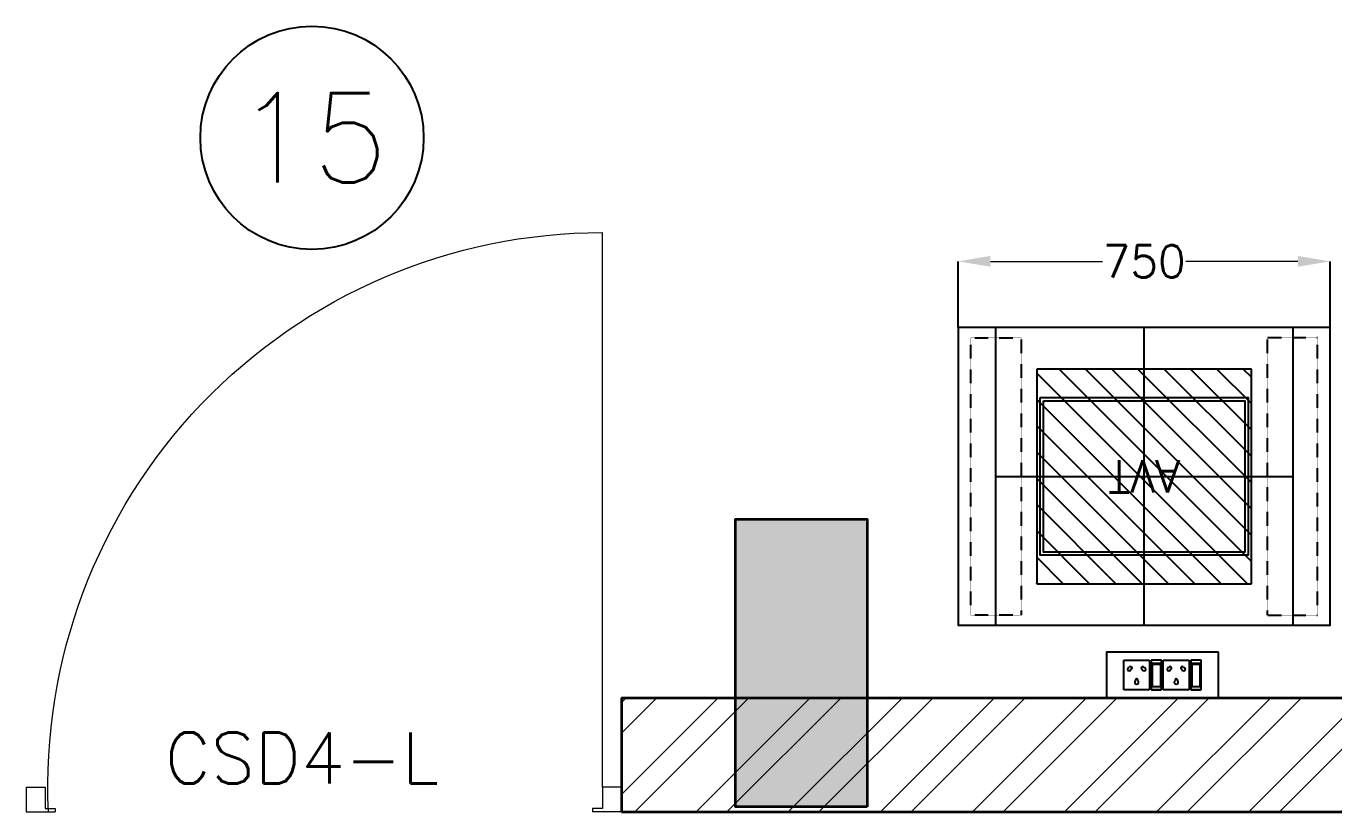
# Model space of a CAD drawing. Extents: x -52083 to 49512, y -145230 to 20224.
# Drawn here: x -38026 to -35389, y -105009 to -103425 of the extents above; entities that cross this region are included whole.
import ezdxf
from ezdxf.enums import TextEntityAlignment as Align

# ---------------------------------------------------------------- set-up
doc = ezdxf.new("R2010")
doc.units = 0
doc.header["$LTSCALE"] = 0.5
doc.header["$MEASUREMENT"] = 0
doc.header["$PDMODE"] = 32
doc.linetypes.add('HIDDEN', pattern=[0.375, 0.25, -0.125])
for name, color, linetype, lineweight in [('1200x2100 Door', 5, 'Continuous', 5), ('COL', 1, 'Continuous', 35), ('DIM', 3, 'Continuous', 5), ('ELE-36W LED LIGHT', 210, 'Continuous', 25), ('Hatch-1', 8, 'Continuous', 5), ('Sa-Block Text', 7, 'Continuous', 18), ('wall-1', 7, 'Continuous', 35)]:
    doc.layers.add(name, color=color, linetype=linetype, lineweight=lineweight)
for name, color, linetype in [('ELE 36W LED LIGHT', 6, 'Continuous'), ('SA-6MRP', 1, 'Continuous'), ('SA-FUR', 3, 'Continuous'), ('SA-Granite', 3, 'Continuous')]:
    doc.layers.add(name, color=color, linetype=linetype)
doc.styles.add('RomanS', font='romans.shx')
doc.styles.get("Standard").update_dxf_attribs({"font": 'romans.shx'})
doc.dimstyles.new('Sa-dim', dxfattribs={"dimtxt": 65, "dimasz": 65, "dimexe": 0, "dimexo": 0, "dimtad": 0, "dimdec": 0, "dimdsep": 46, "dimtxsty": 'Standard', "dimcen": 0, "dimclrd": 256, "dimclre": 7, "dimclrt": 1, "dimadec": 0, "dimazin": 0, "dimtfac": 1, "dimtdec": 0, "dimtmove": 0, "dimatfit": 3, "dimfxl": 1, "dimlwd": -1, "dimarcsym": 0})

# ---------------------------------------------------------------- blocks, each defined once
blk = doc.blocks.new('SD 1200x2100')
at = {"layer": '1200x2100 Door'}
for p, q in [((289771.1, 46661.9), (289771.1, 46711.8)), ((289771.1, 46711.8), (289829.5, 46711.8)), ((289771.1, 46661.9), (289771.1, 46711.8)), ((289829.5, 46705.1), (289829.5, 46711.8)), ((290971.1, 46711.8), (290912.7, 46711.8)), ((290912.7, 46705.1), (290912.7, 46711.8)), ((290971.1, 46661.9), (290971.1, 46711.8)), ((289809.4, 46661.9), (289809.4, 46705.1)), ((289809.4, 46705.1), (289829.5, 46705.1)), ((290932.8, 46705.1), (290912.7, 46705.1)), ((290932.8, 46661.9), (290932.8, 46705.1)), ((289771.1, 46661.9), (289809.4, 46661.9)), ((290971.1, 46661.9), (290932.8, 46661.9)), ((290932.8, 46661.9), (290932.8, 45543.9))]:
    blk.add_line(p, q, dxfattribs=at)
blk.add_arc((290932.8, 46661.9), 1118, 177.4426, 270, dxfattribs=at)
blk = doc.blocks.new('750 X 600 AVT')
at = {"color": 30, "linetype": 'HIDDEN'}
for points in [[(127, 20.4), (127, 579.6), (25.4, 579.6), (25.4, 20.4)], [(623, 20.4), (623, 579.6), (724.6, 579.6), (724.6, 20.4)]]:
    blk.add_lwpolyline(points, close=True, dxfattribs=at)
at = {"color": 30}
for points in [[(584.4, 141.1), (165.6, 141.1), (165.6, 458.9), (584.4, 458.9)], [(578.1, 147.4), (171.9, 147.4), (171.9, 452.6), (578.1, 452.6)]]:
    blk.add_lwpolyline(points, close=True, dxfattribs=at)
at = {"layer": 'SA-Granite', "color": 30}
blk.add_lwpolyline([(0, 0), (750, 0), (750, 600), (0, 600)], close=True, dxfattribs=at)
at = {"insert": (375, 300), "char_height": 65, "width": 175.432, "attachment_point": 5}
blk.add_mtext('{\\C7;AVT}', dxfattribs=at)
blk = doc.blocks.new('*D1096')
at = {"layer": 'Defpoints', "color": 0}
for p in [(-36146.9, -103899), (-36146.9, -104032.4), (-35396.9, -104032.4)]:
    blk.add_point(p, dxfattribs=at)
at = {"layer": 'DIM', "color": 7, "lineweight": -2}
for p, q in [((-36146.9, -104032.4), (-36146.9, -103899)), ((-35396.9, -104032.4), (-35396.9, -103899))]:
    blk.add_line(p, q, dxfattribs=at)
at = {"layer": 'DIM'}
for p, q in [((-36081.9, -103899), (-35856.1, -103899)), ((-35461.9, -103899), (-35687.7, -103899))]:
    blk.add_line(p, q, dxfattribs=at)
for points in [[(-36081.9, -103888.1), (-36081.9, -103909.8), (-36146.9, -103899)], [(-35461.9, -103888.1), (-35461.9, -103909.8), (-35396.9, -103899)]]:
    blk.add_solid(points, dxfattribs=at)
at = {"layer": 'DIM', "color": 1, "insert": (-35771.9, -103899), "char_height": 65, "attachment_point": 5}
blk.add_mtext('750', dxfattribs=at)
blk = doc.blocks.new('*U133')
at = {"ltscale": 300}
for p, q in [((-78.1, 29.8), (-78.1, -29.8)), ((-78.1, 29.8), (-78.1, -29.8)), ((-57.3, 29.8), (-78.1, 29.8)), ((-78.1, 29.8), (-57.3, 29.8)), ((-57.3, -29.8), (-57.3, 29.8)), ((-53.9, 29.8), (-1.7, 29.8)), ((-53.9, -29.8), (-53.9, 29.8)), ((-1.7, 29.8), (-1.7, -29.8)), ((1.7, 29.8), (1.7, -29.8)), ((1.7, 29.8), (1.7, -29.8)), ((22.5, 29.8), (1.7, 29.8)), ((1.7, 29.8), (22.5, 29.8)), ((22.5, -29.8), (22.5, 29.8)), ((25.9, -29.8), (25.9, 29.8)), ((25.9, 29.8), (78.1, 29.8)), ((78.1, 29.8), (78.1, -29.8)), ((-76.3, 23.3), (-76.3, -23.3)), ((-59.1, 23.3), (-76.3, 23.3)), ((-59.1, -23.3), (-59.1, 23.3)), ((3.5, 23.3), (3.5, -23.3)), ((20.7, 23.3), (3.5, 23.3)), ((20.7, -23.3), (20.7, 23.3)), ((-76.3, -21.2), (-59.1, -21.2)), ((-76.3, -23.3), (-59.1, -23.3)), ((3.5, -21.2), (20.7, -21.2)), ((3.5, -23.3), (20.7, -23.3)), ((-78.1, -29.8), (-57.3, -29.8)), ((-1.7, -29.8), (-53.9, -29.8)), ((1.7, -29.8), (22.5, -29.8)), ((78.1, -29.8), (25.9, -29.8))]:
    blk.add_line(p, q, dxfattribs=at)
blk.add_lwpolyline([(-113, -46), (113, -46), (113, 46), (-113, 46)], close=True, dxfattribs=at)
for centre, radius, start, end in [((-27.8, 14.7), 4.06, 307.1584, 232.8416), ((-27.8, 10.6), 2.59, 161.4031, 18.5969), ((52, 14.7), 4.06, 307.1584, 232.8416), ((52, 10.6), 2.59, 161.4031, 18.5969), ((-42.7, -11.6), 3.5, 5.2689, 272.51), ((-39.9, -14), 2.82, 202.6838, 75.0951), ((-15.7, -14), 2.82, 104.9049, 337.3162), ((-12.9, -11.6), 3.5, 267.49, 174.7311), ((37.1, -11.6), 3.5, 5.2689, 272.51), ((39.9, -14), 2.82, 202.6838, 75.0951), ((64.1, -14), 2.82, 104.9049, 337.3162), ((66.9, -11.6), 3.5, 267.49, 174.7311)]:
    blk.add_arc(centre, radius, start, end, dxfattribs=at)
at = {"layer": 'Sa-Block Text', "flags": 1}
for tag, p in [('PROJECTNAME', (102.4, 776)), ('FLOOR', (102.4, 686.5)), ('LABNAME', (102.4, 577)), ('ITEMNO:', (102.4, 479.7))]:
    blk.add_attdef(tag, text='', height=65, dxfattribs=at).set_placement(p, align=Align.MIDDLE_CENTER)
at = {"layer": 'Sa-Block Text'}
blk.add_attdef('CATALOGUE', text='', height=65, dxfattribs=at).set_placement((102.4, 360.5), align=Align.MIDDLE_CENTER)
blk = doc.blocks.new('A$C054a1436')
at = {"color": 1}
blk.add_circle((225, 225), 225, dxfattribs=at)
blk.add_attdef('T1', text='', height=180).set_placement((225, 225), align=Align.MIDDLE_CENTER)
blk = doc.blocks.new('light300x600')
at = {"layer": 'ELE-36W LED LIGHT', "lineweight": 25}
for p, q in [((918214.7, -78407.4), (918214.7, -79007.4)), ((918814.7, -78407.4), (918214.7, -78407.4)), ((918514.7, -78407.4), (918514.7, -79007.4)), ((918814.7, -79007.4), (918814.7, -78407.4)), ((918298.3, -78491.3), (918298.6, -78491)), ((918298.3, -78544.3), (918351.6, -78491)), ((918298.3, -78597.3), (918404.7, -78491)), ((918298.3, -78650.4), (918457.7, -78491)), ((918298.3, -78703.4), (918510.7, -78491)), ((918298.3, -78756.4), (918563.8, -78491)), ((918298.3, -78809.5), (918616.8, -78491)), ((918298.3, -78862.5), (918669.8, -78491)), ((918298.3, -78915.5), (918722.9, -78491)), ((918298.3, -78491), (918298.3, -78923.7)), ((918731.1, -78491), (918298.3, -78491)), ((918731.1, -78923.7), (918731.1, -78491)), ((918343.2, -78923.7), (918731.1, -78535.8)), ((918396.2, -78923.7), (918731.1, -78588.8)), ((918449.2, -78923.7), (918731.1, -78641.9)), ((918214.7, -78707.4), (918814.7, -78707.4)), ((918502.3, -78923.7), (918731.1, -78694.9)), ((918555.3, -78923.7), (918731.1, -78747.9)), ((918608.3, -78923.7), (918731.1, -78801)), ((918661.3, -78923.7), (918731.1, -78854)), ((918714.4, -78923.7), (918731.1, -78907)), ((918298.3, -78923.7), (918731.1, -78923.7)), ((918214.7, -79007.4), (918814.7, -79007.4))]:
    blk.add_line(p, q, dxfattribs=at)
blk = doc.blocks.new('BARE')
at = {"layer": 'COL'}
h = blk.add_hatch(color=256, dxfattribs=at)
h.dxf.hatch_style = 1
h.paths.add_polyline_path([(-18778.5, -7362.6), (-19043.5, -7362.6), (-19043.5, -7942.6), (-18778.5, -7942.6)])
at = {"layer": 'Hatch-1'}
h = blk.add_hatch(dxfattribs=at)
h.set_pattern_fill('ANSI32,_O', color=256, scale=350)
h.set_pattern_definition([(45, (22946.7, -16431.28), (-92.80777, 92.80777), []), (45, (23008.57, -16431.28), (-92.80777, 92.80777), [])])
h.paths.add_polyline_path([(-19273.5, -7722.6), (-15213.5, -7722.6), (-15213.5, -7952.6), (-19273.5, -7952.6)])
at = {"layer": 'COL'}
blk.add_lwpolyline([(-18778.5, -7942.6), (-19043.5, -7942.6), (-19043.5, -7362.6), (-18778.5, -7362.6)], close=True, dxfattribs=at)
at = {"layer": 'Hatch-1'}
blk.add_lwpolyline([(-19273.5, -7722.6), (-15213.5, -7722.6), (-15213.5, -7952.6), (-19273.5, -7952.6)], close=True, dxfattribs=at)
blk.add_lwpolyline([(-19273.5, -7722.6), (-15213.5, -7722.6), (-15213.5, -7952.6), (-19273.5, -7952.6)], close=True, dxfattribs=at)
at = {"layer": 'SA-FUR', "color": 7}
blk.add_lwpolyline([(-17844.9, -6976.3), (-18594.9, -6976.3), (-18594.9, -7576.3), (-17844.9, -7576.3)], close=True, dxfattribs=at)
at = {"layer": 'wall-1'}
for p, q in [((-19273.5, -7722.6), (-15723.5, -7722.6)), ((-19273.5, -7722.6), (-19273.5, -7952.6)), ((-19273.5, -7952.6), (-15723.5, -7952.6))]:
    blk.add_line(p, q, dxfattribs=at)
ref = blk.add_blockref('A$C054a1436', (-20122.3, -6818.7))
ref.add_attrib('T1', '15', dxfattribs={"color": 1, "height": 180}).set_placement((-19897.3, -6593.7), align=Align.MIDDLE_CENTER)
at = {"layer": '1200x2100 Door', "xscale": -1, "rotation": 180}
blk.add_blockref('SD 1200x2100', (-310244.6, 38759.2), dxfattribs=at)
at = {"layer": 'SA-6MRP', "color": 7, "rotation": 180}
blk.add_blockref('*U133', (-18183, -7676.6), dxfattribs=at)
at = {"layer": 'SA-Granite', "rotation": 180}
blk.add_blockref('750 X 600 AVT', (-17844.9, -6976.3), dxfattribs=at)
at = {"layer": '1200x2100 Door', "color": 0, "style": 'RomanS'}
blk.add_text('CSD4-L', height=103.23, dxfattribs=at).set_placement((-20194, -7895.6))
at = {"layer": 'SA-FUR', "color": 7}
for p in [(-11828.1, -20212.7), (-10178.1, -20212.7), (-8528.1, -20212.7), (-12428.4, -24228.4), (-10778.4, -24228.4), (-9128.4, -24228.4)]:
    blk.add_attdef('LS##90', text='', height=65, dxfattribs=at).set_placement(p, align=Align.CENTER)
at = {"layer": 'DIM', "color": 7}
dim = blk.add_linear_dim(base=(-18594.9, -6842.8), p1=(-17844.9, -6976.3), p2=(-18594.9, -6976.3), angle=180, dimstyle='Sa-dim', dxfattribs=at)
dim.commit()
dim.dimension.update_dxf_attribs({"geometry": '*D1096', "text_midpoint": (-18219.9, -6842.8), "insert": (17552, 97056.2)})

msp = doc.modelspace()

# ---------------------------------------------------------------- block references
at = {"color": 240}
msp.add_blockref('BARE', (-17552, -97056.2, 2637.8), dxfattribs=at)

# ---------------------------------------------------------------- next in the draw order: block references
at = {"layer": 'ELE 36W LED LIGHT', "rotation": 90}
msp.add_blockref('light300x600', (-114479.2, -1022847.1, 2637.8), dxfattribs=at)

doc.saveas('drawing.dxf')
